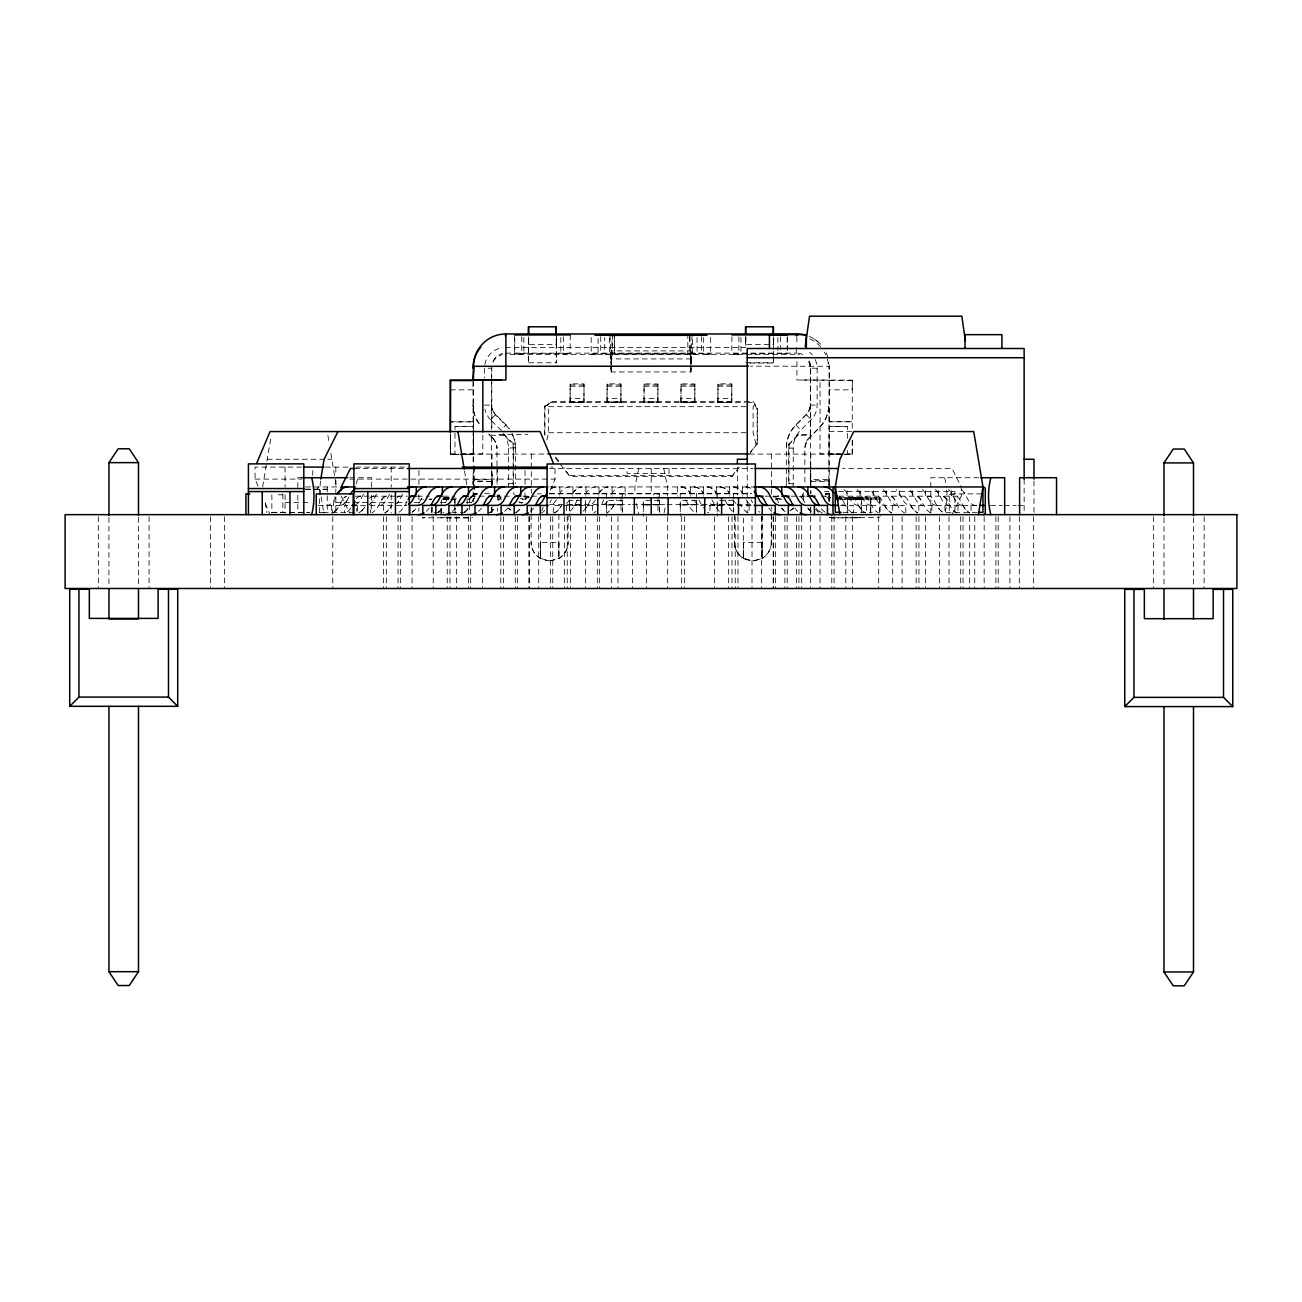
<?xml version="1.0" encoding="UTF-8"?>
<svg xmlns="http://www.w3.org/2000/svg" width="1302" height="1302" viewBox="0 0 1302 1302"><rect width="100%" height="100%" fill="white"/><g stroke="black" fill="none" stroke-linecap="round" stroke-linejoin="round"><path stroke-width="0.75" stroke-dasharray="5 3.75" d="M473.163 491.798L473.163 494.679A4.622 4.622 0 0 1 468.508 499.398M473.423 435.421L473.456 454.398L473.423 381.828M492.01 485.141L492.026 479.543L473.554 479.575L473.537 485.272L473.554 481.317M540.395 542.348L540.379 558.395L549.607 560.918L558.818 558.477A18.472 18.472 0 0 0 568.063 542.478L568.095 542.381A18.472 18.472 0 0 1 558.851 558.395L551.283 560.82M611.191 371.949L611.175 367.229L611.208 371.949L690.955 371.949L691.004 367.522M743.637 542.332L743.621 558.379L752.849 560.902L762.077 558.477A18.472 18.472 0 0 0 771.305 542.462L771.354 507.064M762.109 516.601L762.093 558.379L754.525 560.82M810.739 485.125L810.755 479.527L829.228 479.543L829.211 485.239L829.244 482.993M828.853 494.662L825.159 494.662L828.821 494.76A4.622 4.622 0 0 0 830.171 498.031A4.622 4.622 0 0 1 828.853 494.662L828.853 491.765M829.244 465.921L829.228 366.301A32.338 32.338 0 0 0 828.902 361.696L828.332 363.632M473.163 484.36L473.179 480.829M491.651 484.36L491.651 480.829M558.818 542.527L558.818 558.477L558.867 542.348L540.33 542.527L540.346 558.477L543.227 559.811M570.113 398.607L570.162 383.862L584.012 383.862L583.963 402.481L570.097 402.481L570.113 398.607L583.963 398.607L584.012 383.862M583.963 398.607L583.963 402.481M607.058 398.607L607.106 383.862L620.973 383.862L620.908 402.481L607.058 402.481L607.058 398.607L620.924 398.607L620.973 383.862M611.208 362.607L611.208 358.099L611.191 364.544L610.02 336.29M620.924 398.607L620.908 402.481M644.018 398.607L644.018 402.481L657.868 402.481L657.933 383.976L644.067 383.846L644.051 386.206L644.018 398.607L657.868 398.607L657.933 383.976M657.868 398.607L657.868 402.481M680.979 398.607L680.962 402.481L694.829 402.481L694.894 383.976L681.027 383.846L681.011 386.206L680.979 398.607L694.829 398.607L694.894 383.976M694.829 398.607L694.829 402.481M717.923 398.591L717.972 383.846L731.838 383.846L731.773 402.481L717.923 402.481L717.923 398.591L731.789 398.591L731.838 383.846M731.789 398.591L731.773 402.481M810.381 484.328L810.381 480.812L828.869 480.796L828.853 484.328M611.159 370.419L611.175 368.303M690.923 366.725L690.971 357.822L690.923 363.746M690.955 361.24L690.955 359.498L690.939 362.558L689.979 337.43M611.159 369.036L611.175 367.538M690.874 369.931L690.89 367.197M796.938 361.533L796.938 380.005L852.322 380.151L852.192 389.819L829.097 389.819M528.677 336.811L528.563 344.574L556.296 344.428L556.426 334.891L556.279 363.063L556.231 338.422M528.514 338.422L528.579 363.063L528.71 336.746M745.786 336.795L745.672 344.558L773.404 344.412L773.502 336.795M749.643 363.046L773.388 363.046L773.534 353.363M611.256 363.551L612.2 337.43M691.004 362.037L692.387 353.672L692.387 337.039M556.296 344.428L556.263 336.811M773.404 344.412L773.372 336.811M611.419 350.873L611.175 353.526L690.955 353.509L692.046 336.29M804.913 447.709L807.452 439.702L819.349 427.479A32.338 32.338 0 0 0 828.804 404.613L828.658 405.117A32.338 32.338 0 0 1 819.202 427.984L808.851 438.318A13.85 13.85 0 0 0 804.799 448.116L804.913 483.286M611.435 358.701L611.68 356.504M262.63 486.948L266.584 463.219M266.91 461.233L271.207 435.519M320.471 481.024L319.495 494.76M331.864 514.648L334.826 496.843M611.598 356.992L612.721 353.379L612.721 336.762M638.745 468.492L634.92 486.948L634.92 494.337M664.101 512.793L665.631 505.42M546.873 439.962L548.647 432.703L548.647 406.68L547.182 405.215L544.643 406.647L544.643 434.331M455 426.617L473.521 426.454L455 426.617L454.984 454.382L458.711 454.3M458.678 454.382L450.362 454.398L450.443 433.924M450.443 421.799L473.537 421.799L450.362 422.06M494.483 359.58L494.841 358.359M509.163 429.09A32.338 32.338 0 0 0 505.876 425.233L495.525 414.899A13.85 13.85 0 0 1 491.472 405.101L491.57 404.727A13.85 13.85 0 0 0 495.639 414.524L505.973 424.859A32.338 32.338 0 0 1 509.277 428.716M468.915 498.048L468.883 498.145A4.622 4.622 0 0 0 473.505 493.523L473.602 493.181A4.622 4.622 0 0 1 470.754 497.462M495.639 414.524L490.61 419.83L500.961 430.181L505.973 424.859M521.467 354.144L514.632 354.111L514.827 336.779M491.83 434.445L491.586 435.291L503.907 435.291L513.151 444.535L513.151 488.266M468.508 517.87L440.922 517.691L451.81 517.773M492.921 437.895L496.257 443.298L496.859 448.132A13.85 13.85 0 0 0 492.791 438.335L489.031 433.924M503.907 435.291L504.151 434.445L513.395 443.705L513.395 489.406M496.973 483.319L496.973 447.725M513.151 444.535L513.395 443.705M503.548 433.208A25.405 25.405 0 0 1 508.398 448.132L515.446 447.725A32.338 32.338 0 0 0 511.93 433.045M508.398 448.132L508.398 483.726L515.446 483.319M544.643 406.647L551.869 401.634L753.435 401.634L757.438 408.551L757.438 443.201L750.164 453.161M531.297 454.072L531.297 493.344M526.692 498.65L522.395 499.48L526.447 499.48M547.182 405.215L551.869 401.634M563.196 354.144L570.26 353.412L514.843 353.412M570.097 402.481L570.162 383.976M540.379 514.632L540.346 558.477A18.472 18.472 0 0 1 531.102 542.478L531.135 542.397A18.472 18.472 0 0 0 540.379 558.395L546.433 560.625L552.569 560.69M739.276 467.158L732.001 476.483L569.82 476.499L564.108 467.841M581.522 504.916L569.397 504.916L581.571 504.737M607.058 402.481L607.123 383.976M606.341 493.393L606.325 498.65M622.568 504.737L606.341 504.916L622.568 504.737L622.568 512.435M644.018 402.481L644.067 383.976M622.502 493.393L622.486 498.65M659.528 504.737L643.302 504.916L659.528 504.737L659.528 512.435M680.962 402.481L681.027 383.976M659.447 493.442L659.447 498.65M680.23 493.442L680.23 498.65M696.472 504.737L680.262 504.916L696.472 504.737L696.472 512.435M738.576 354.128L731.74 354.095L787.368 353.395L780.305 354.128M717.923 402.481L717.988 383.976M696.391 493.442L696.391 498.65M717.19 493.442L717.19 498.65M733.433 504.737L717.207 504.916L733.433 504.737L733.433 512.435M757.146 444.21L757.129 409.56L753.435 401.634M732.001 476.483L738.267 467.841M757.129 409.56L757.438 408.551M733.368 493.393L733.351 498.633M746.469 559.795L743.588 558.477A18.472 18.472 0 0 1 734.361 542.462L734.377 542.381A18.472 18.472 0 0 0 743.621 558.379L749.675 560.609L755.827 560.674M802.699 354.502A13.85 13.85 0 0 0 796.694 353.119L796.336 354.339L505.322 354.356M771.5 454.072L771.5 494.06M809.844 365.113L810.202 363.893M786.327 448.083L786.441 447.709A32.338 32.338 0 0 1 795.913 424.843L806.247 414.508A13.85 13.85 0 0 0 810.3 404.71L810.202 405.085A13.85 13.85 0 0 1 806.133 414.882L795.799 425.217A32.338 32.338 0 0 0 786.327 448.083L793.243 448.116A25.405 25.405 0 0 1 800.681 430.165L811.032 419.814A20.783 20.783 0 0 0 817.119 405.117L817.119 368.222A20.783 20.783 0 0 0 814.336 357.838M809.177 360.963A13.85 13.85 0 0 1 810.544 366.985L810.316 435.275L797.98 435.275L788.735 444.519L788.735 484.263M788.735 444.519L798.224 434.429L810.56 434.429L810.544 366.985M795.913 424.843L800.681 430.148M797.98 435.275L798.224 434.429M775.455 499.463L779.752 498.633A9.244 9.244 0 0 0 782.144 498.308M806.247 414.508L811.032 419.814M786.441 483.302L786.327 483.677A13.85 13.85 0 0 1 785.985 486.769M828.821 464.716L829.228 366.301L750.457 366.139M810.56 434.429L810.316 464.928M829.146 454.365L829.114 435.405M847.635 426.6L829.146 426.649L847.635 426.6L847.618 438.514M829.162 501.156L829.276 493.165M829.423 517.496A23.094 23.094 0 0 0 833.443 517.854L861.127 517.675L850.206 517.757M835.493 499.138L879.713 499.073L835.379 499.382M839.741 497.787L880.087 497.836L835.754 498.129M491.586 436.561L491.586 468.997M541.632 510.905L543.211 507.162M550.307 490.333L555.043 479.103L555.043 467.109L550.99 467.109M952.022 514.648L961.25 496.176L961.25 486.948L952.022 468.492L842.394 468.492M335.9 496.957L333.865 500.7A13.834 9.781 90 0 1 327.274 505.371L326.395 505.42M348.952 496.957L346.918 500.7A13.834 9.781 90 0 1 340.327 505.371L339.448 505.42A23.078 16.324 -90 0 1 332.661 512.939A23.078 16.324 90 0 0 339.578 505.42L342.507 499.87A9.228 6.526 90 0 1 346.234 496.436A9.228 6.526 -90 0 0 342.507 499.87M363.47 494.19L359.97 500.7A13.834 9.781 90 0 1 356.309 504.379M376.522 494.19L373.039 500.7A13.834 9.781 90 0 1 369.361 504.379A13.834 9.781 -90 0 0 373.039 500.7M381.665 499.87A9.228 6.526 90 0 1 386.889 496.176A9.228 6.526 -90 0 0 381.665 499.87L378.736 505.42A23.078 16.324 90 0 1 371.835 512.939M389.575 494.19L386.092 500.7A13.834 9.781 90 0 1 379.484 505.371L378.605 505.42M402.627 494.19L399.144 500.7A13.834 9.781 90 0 1 396.833 503.435A13.834 9.781 -90 0 0 399.144 500.7M407.038 501.254L404.841 505.42A23.078 16.324 90 0 1 397.94 512.939M419.358 502.637L420.839 499.87A9.228 6.526 90 0 1 423.134 497.152A9.228 6.526 -90 0 0 420.839 499.87M445.463 502.637L446.944 499.87A9.228 6.526 90 0 1 449.239 497.152A9.228 6.526 -90 0 0 446.944 499.87M471.584 502.637L473.049 499.87A9.228 6.526 90 0 1 475.344 497.152A9.228 6.526 -90 0 0 473.049 499.87M549.9 502.637L551.364 499.87M577.47 499.87L574.54 505.42A23.078 16.324 90 0 1 567.639 512.939M590.538 499.87L587.593 505.42A23.078 16.324 90 0 1 582.938 511.344A23.078 16.324 -90 0 0 587.593 505.42L588.341 505.371A13.834 9.781 90 0 0 594.949 500.7L595.502 499.74M603.591 499.87L601.41 505.371A13.834 9.781 -90 0 0 608.001 500.7L608.555 499.74M613.698 505.42A23.078 16.324 -90 0 1 606.797 512.939A23.078 16.324 90 0 0 613.698 505.42L616.643 499.87M806.654 441.199L807.452 439.702M559.274 494.19L559.827 493.23A18.472 13.053 -90 0 1 568.632 486.997L569.511 486.948M556.345 499.74L555.791 500.7A13.834 9.781 -90 0 1 549.932 505.241M572.327 494.19L572.88 493.23A18.472 13.053 90 0 1 581.685 486.997L582.58 486.948M569.397 499.74L568.844 500.7A13.834 9.781 90 0 1 566.533 503.435M585.379 494.19L585.949 493.23A18.472 13.053 -90 0 1 594.737 486.997L595.632 486.948M598.432 494.19L599.001 493.23A18.472 13.053 90 0 1 607.79 486.997L608.685 486.948M611.501 494.19L612.054 493.23A18.472 13.053 -90 0 1 620.859 486.997L621.738 486.948M750.245 452.445L757.438 443.201M754.59 405.199L753.126 406.68L753.126 432.703L756.234 445.382M612.721 353.379L614.414 353.233L614.414 336.6M591.189 337.478L591.189 354.111L611.598 353.151M450.329 435.421L450.346 454.072L458.385 453.975M555.58 486.997A18.472 13.053 -90 0 0 549.867 489.585A18.472 13.053 90 0 1 555.58 486.997L556.459 486.948M392.537 505.371L370.582 505.42L370.582 512.793M404.71 505.42L405.589 505.371A13.834 9.781 90 0 0 407.087 505.03M710.599 337.478L710.599 354.095L705.879 354.144M422.727 499.089L423.557 499.382M861.485 512.744L861.501 497.95L850.564 498.015M861.127 499.219L850.206 499.268L861.127 499.203L861.127 512.142M460.55 454.284L473.521 454.17L459.98 454.398M425.119 517.545L422.336 517.838L468.541 517.773A23.094 23.094 0 0 0 472.561 517.415M487.99 368.222L491.472 368.206L491.57 429.562M484.523 405.134L491.472 405.101M444.779 497.934L449.45 497.917L443.054 498.015M461.64 453.959L482.83 453.926L482.83 433.94M505.306 347.455L745.802 347.439M505.681 353.135L796.694 353.119M691.118 358.913L610.947 358.913L609.678 353.672L609.678 337.039M528.579 362.802L556.296 362.802M745.688 362.786L773.404 362.786L773.372 359.922M829.114 380.542L852.208 380.542M570.178 384.969L584.028 384.969M607.123 384.969L620.989 384.969M644.083 384.969L657.933 384.969M681.027 384.969L694.894 384.969M717.988 384.969L731.854 384.969M570.146 386.206L584.012 386.206M607.106 386.206L620.956 386.206M644.051 386.206L657.917 386.206M681.011 386.206L694.861 386.189M717.955 386.189L731.822 386.189M450.329 389.851L473.423 389.851M570.243 401.976L584.11 401.976M607.204 401.976L621.07 401.976M644.164 401.976L658.015 401.976M681.109 401.976L694.975 401.96M718.069 401.96L731.919 401.96M551.576 402.644L745.069 402.644M747.088 402.644L753.142 402.644M548.647 406.68L749.073 406.68M829.097 431.401L852.208 431.401L852.322 380.151M548.647 432.703L749.073 432.703M498.845 434.624L527.928 434.624M450.443 454.121L458.141 454.121M460.062 454.121L547.442 454.072M749.285 454.072L842.687 454.105M844.624 454.105L852.322 454.056L847.228 453.975M842.606 454.382L829.13 454.056L842.101 454.268M852.322 440.076L852.24 454.382L843.924 454.349L847.635 454.317L847.635 450.346M267.252 459.264L325.809 459.264M327.827 459.264L331.864 459.264M301.673 467.109L255.062 467.109L255.062 479.103L258.219 486.59M325.5 467.109L348.301 467.109M355.82 467.109L406.061 467.109M354.502 468.492L405.248 468.492M549.411 468.492L753.061 468.492M570.097 475.539L732.294 475.539M301.755 477.72L297.8 477.72L297.8 487.436M349.766 477.72L371.64 477.72L371.64 487.436M978.778 477.72L930.816 477.72L930.816 512.695M255.062 479.103L301.673 479.103M349.766 479.103L549.053 479.103M550.99 479.103L555.043 479.103M473.554 467.923L473.602 481.642L492.075 481.642L492.042 470.201M810.804 481.626L829.276 481.626L829.276 485.467M305.482 486.948L337.69 486.948M549.851 486.948L752.605 486.948M305.482 489.145L327.241 489.145M305.482 489.373L327.241 489.373M824.475 491.57L828.495 491.57M838.521 491.57L954.903 491.57L954.903 512.793M477.264 493.295L473.521 493.425A4.622 4.622 0 0 1 470.673 497.69M484.653 493.295L490.203 493.295M549.46 493.344L751.303 493.328M825.517 493.409L829.26 493.263A4.622 4.622 0 0 0 830.562 496.664M477.199 493.523L473.472 493.621L473.261 501.905M825.468 493.604L829.179 493.507M537.205 493.849L541.241 493.849M549.314 493.849L751.156 493.832M981.594 493.881L949.288 493.881L949.288 514.648M473.196 494.532L476.955 494.337M278.237 494.793L282.843 494.793M476.857 494.679L473.261 494.353A4.622 4.622 0 0 1 468.606 499.057M949.288 494.793L953.894 494.793L953.894 493.881M355.413 496.176L396.003 496.176M397.305 496.176L407.412 496.176M417.356 496.176L429.367 496.176M443.396 496.176L454.87 496.176M470.51 496.176L484.718 496.176M495.46 496.176L511.1 496.176M522.704 496.176L537.482 496.176M764.974 496.176L771.061 496.176M773.095 496.176L779.768 496.176M791.356 496.176L805.564 496.176M821.204 496.176L829.927 496.176M839.106 496.176L961.25 496.176M443.689 497.803L449.532 497.803M835.819 498.031L847.732 497.885L847.683 512.809M443.591 498.145L449.434 498.145M451.371 498.145L457.214 498.145M775.699 498.633L779.752 498.633M429.269 499.057L431.662 499.057M443.331 499.057L453.047 499.057M443.233 499.398L449.06 499.398M451.013 499.398L456.839 499.398M429.172 499.398L431.564 499.398M581.506 500.326L569.365 500.375L569.381 511.784M622.502 500.326L606.325 500.375L606.325 511.784M659.463 500.326L643.269 500.375L643.286 511.784M696.407 500.326L680.23 500.375L680.246 511.784M733.368 500.31L717.19 500.375L717.19 511.784M285.057 502.637L300.892 502.637M302.861 502.637L310.771 502.637M335.835 502.637L407.038 502.637M414.085 502.637L420.107 502.637M440.174 502.637L446.195 502.637M466.262 502.637L472.284 502.637M519.124 502.637L523.078 502.637M549.46 504.509L630.559 504.509M632.577 504.509L648.803 504.509M650.821 504.509L665.013 504.509M667.047 504.509L752.198 504.492M318.355 505.42L339.448 505.42M365.553 505.42L344.46 505.42L344.46 512.793M396.687 505.42L406.012 505.42M579.439 505.42L598.66 505.42M723.033 505.42L701.062 505.371A13.834 9.781 -90 0 1 694.454 500.7L693.901 499.74M751.189 505.42L727.167 505.371A13.834 9.781 -90 0 1 724.237 504.379M840.506 505.42L853.559 505.42L853.559 512.793M843.973 489.585A18.472 13.053 90 0 1 847.065 493.23L851.101 500.7A13.834 9.781 -90 0 0 857.709 505.371L879.664 505.42M976.663 505.42L909.919 505.371A13.834 9.781 -90 0 1 903.328 500.7L899.275 493.23A18.472 13.053 90 0 0 896.183 489.585M990.513 505.42L1002.377 505.42M1004.363 505.42L1016.227 505.42M1018.213 505.42L1024.137 505.42M271.858 512.337L309.437 512.337M354.469 512.337L319.332 512.337L319.495 496.713M434.136 512.337L443.852 512.337M451.631 512.337L467.174 512.337L467.174 508.431M843.061 512.337L872.21 512.337M946.049 512.337L977.135 512.337M271.858 512.5L309.437 512.5M319.332 512.549L327.241 512.5M833.443 517.854L879.403 517.545M762.109 542.332L743.588 542.511L743.588 558.477L743.637 514.615M690.76 353.135L710.599 354.095M801.544 380.005L829.228 380.151M850.613 497.885L861.501 497.95M841.206 453.942L820.048 453.91L820.032 379.989M817.119 368.222L810.202 368.189A13.85 13.85 0 0 0 807.175 359.547M810.202 405.085L817.119 405.117M793.243 448.116L793.243 483.709L786.327 483.677L786.441 447.709M591.189 354.111L598.106 354.144L598.106 335.672M745.997 486.948L746.876 486.997A18.472 13.053 -90 0 1 751.71 488.901A18.472 13.053 90 0 0 746.876 486.997M732.945 486.948L733.823 486.997A18.472 13.053 -90 0 1 742.628 493.23L743.182 494.19M719.892 486.948L720.771 486.997A18.472 13.053 -90 0 1 729.576 493.23L730.129 494.19M706.84 486.948L707.718 486.997A18.472 13.053 -90 0 1 716.523 493.23L717.077 494.19M693.787 486.948L694.666 486.997A18.472 13.053 -90 0 1 703.471 493.23L704.024 494.19M680.734 486.948L681.613 486.997A18.472 13.053 -90 0 1 690.418 493.23L690.971 494.19M976.077 505.42L975.182 505.371A13.834 9.781 -90 0 1 968.59 500.7L964.538 493.23A18.472 13.053 -90 0 0 961.462 489.585A18.472 13.053 90 0 1 964.538 493.23M963.008 505.42L962.129 505.371A13.834 9.781 -90 0 1 955.538 500.7L951.485 493.23A18.472 13.053 90 0 0 948.409 489.585M949.955 505.42L949.077 505.371A13.834 9.781 -90 0 1 942.485 500.7L938.433 493.23A18.472 13.053 -90 0 0 935.341 489.585A18.472 13.053 90 0 1 938.433 493.23M930.637 512.939A23.078 16.324 -90 0 1 923.72 505.42L922.972 505.371A13.834 9.781 -90 0 1 916.38 500.7L912.328 493.23A18.472 13.053 -90 0 0 909.235 489.585A18.472 13.053 90 0 1 912.328 493.23M897.745 505.42L896.866 505.371A13.834 9.781 -90 0 1 890.275 500.7L886.223 493.23A18.472 13.053 -90 0 0 883.13 489.585A18.472 13.053 90 0 1 886.223 493.23M871.64 505.42L870.761 505.371A13.834 9.781 -90 0 1 864.154 500.7L860.117 493.23A18.472 13.053 -90 0 0 857.025 489.585A18.472 13.053 90 0 1 860.117 493.23M852.305 512.939A23.078 16.324 -90 0 1 845.405 505.42L844.656 505.371A13.834 9.781 -90 0 1 841.71 504.379M740.22 505.371L741.098 505.42M714.993 505.42L714.114 505.371A13.834 9.781 -90 0 1 708.044 501.482M690.923 363.551L689.979 354.372L687.912 353.216L687.782 336.518M809.226 336.453L810.316 336.892A32.338 32.338 0 0 1 821.334 345.128L822.506 346.657M814.368 339.09L818.063 341.856M488.917 434.461L492.791 438.335M555.254 457.832L558.9 462.503M560.12 464.065L569.82 476.499M555.726 457.067L559.323 461.689M746.127 499.74L746.681 500.7A13.834 9.781 -90 0 0 751.775 505.03M733.075 499.74L733.628 500.7A13.834 9.781 -90 0 0 735.939 503.435M962.894 505.42A23.078 16.324 90 0 0 969.795 512.939A23.078 16.324 -90 0 1 962.894 505.42L959.948 499.87A9.228 6.526 -90 0 0 954.724 496.176M946.896 499.87A9.228 6.526 -90 0 0 941.672 496.176A9.228 6.526 90 0 1 946.896 499.87L949.842 505.42A23.078 16.324 -90 0 0 956.742 512.939M920.791 499.87A9.228 6.526 -90 0 0 915.566 496.176A9.228 6.526 90 0 1 920.791 499.87L923.72 505.42M910.668 505.42A23.078 16.324 90 0 0 917.584 512.939A23.078 16.324 -90 0 1 910.668 505.42L907.738 499.87A9.228 6.526 -90 0 0 902.514 496.176M894.686 499.87A9.228 6.526 -90 0 0 889.461 496.176A9.228 6.526 90 0 1 894.686 499.87L897.615 505.42A23.078 16.324 -90 0 0 904.532 512.939M884.563 505.42A23.078 16.324 90 0 0 891.479 512.939A23.078 16.324 -90 0 1 884.563 505.42L881.633 499.87A9.228 6.526 -90 0 0 876.409 496.176M868.58 499.87A9.228 6.526 -90 0 0 863.356 496.176A9.228 6.526 90 0 1 868.58 499.87L871.51 505.42A23.078 16.324 -90 0 0 878.411 512.939M858.457 505.42A23.078 16.324 90 0 0 865.358 512.939A23.078 16.324 -90 0 1 858.457 505.42L855.528 499.87A9.228 6.526 -90 0 0 850.304 496.176M842.475 499.87A9.228 6.526 90 0 0 839.709 496.859A9.228 6.526 -90 0 1 842.475 499.87L845.405 505.42M804.782 502.637L803.301 499.87A9.228 6.526 -90 0 0 802.26 498.324M778.661 502.637L777.196 499.87A9.228 6.526 -90 0 0 774.902 497.152M751.091 499.87L752.556 502.637M724.986 499.87L727.916 505.42A23.078 16.324 90 0 0 734.833 512.939M711.934 499.87L714.863 505.42A23.078 16.324 -90 0 0 719.518 511.344M698.881 499.87L701.811 505.42A23.078 16.324 90 0 0 703.471 508.089M685.828 499.87L688.758 505.42A23.078 16.324 -90 0 0 695.659 512.939M341.205 496.176L349.587 512.972M265.331 503.418L270.067 514.648M826.298 352.858L827.909 357.187M690.955 353.509L690.727 350.873M663.727 468.492L667.552 486.948L667.552 496.176M636.45 503.565L638.745 514.648M611.175 353.526L610.98 350.905L691.15 350.905L690.939 362.607M464.537 471.129L466.848 484.979M327.909 435.519L329.227 443.445M330.871 453.324L336.469 486.948M320.813 494.858L319.495 486.948A2.425 2.425 0 0 0 317.183 489.373M321.138 496.843L323.775 512.663M265.266 502.784L266.91 512.663M690.923 371.949L690.874 368.889M496.778 445.382L496.859 448.132M690.955 363.128L690.89 359.222L690.955 364.023L690.906 357.627L690.939 362.314M852.24 454.382L852.208 439.295M745.672 344.558L745.655 336.811M611.208 366.822L611.24 369.931M611.175 364.69L611.224 368.889M528.563 344.574L528.547 336.811M690.939 361.696L690.89 356.96L690.955 363.86M733.384 504.916L733.368 503.581M717.207 504.916L717.207 503.581M696.424 504.916L696.391 500.375M680.262 504.916L680.246 503.581M659.463 504.916L659.463 502.084M643.302 504.916L643.302 503.581M622.519 504.916L622.502 503.581M606.341 504.916L606.341 502.084M569.397 504.916L569.381 502.084M491.668 481.398L473.179 480.812L473.196 484.263M691.004 367.229L691.004 369.036M829.244 469.859L829.276 481.626M829.244 481.301L828.886 486.378M810.397 484.246L810.772 470.185L810.772 493.751M796.905 336.827L796.922 344.997M773.355 351.345L773.355 354.762M771.337 542.381A18.472 18.472 0 0 1 762.093 558.379L762.061 542.511M585.558 503.581L585.607 512.435M492.042 481.577L492.042 483.384M491.668 482.57L491.668 486.411M796.319 347.439L796.336 354.339A13.85 13.85 0 0 1 799.412 354.681M773.339 338.406L773.339 346.006M745.623 338.406L745.623 346.006M733.351 500.375L733.368 511.784M696.424 502.084L696.407 511.784M659.447 511.784L659.447 500.375M622.486 500.375L622.502 511.784M585.542 500.375L585.542 511.784M1204.138 516.634L1204.138 588.488M1193.511 517.724L1193.511 586.746M1163.972 517.724L1163.972 586.746M1153.36 516.634L1153.36 588.488M1033.983 481.024L1033.983 514.648M1033.365 516.634L1033.365 588.488M1024.137 479.331L1024.137 512.63M1019.336 516.634L1019.336 588.488M1009.929 516.634L1009.929 588.488M998.195 516.634L998.195 588.488M995.9 516.634L995.9 588.488M984.166 516.634L984.166 588.488M974.759 516.634L974.759 588.488M971.048 505.42L971.048 512.793M969.681 516.634L969.681 588.488M963.041 516.634L963.041 588.488M960.73 516.634L960.73 588.488M957.995 505.42L957.995 512.793M951.469 490.642L951.469 496.176M949.012 516.634L949.012 588.488M944.943 505.42L944.943 512.793M939.588 516.634L939.588 588.488M938.417 490.642L938.417 496.176M931.841 505.42L931.841 512.793M925.559 516.634L925.559 588.488M925.364 490.642L925.364 496.176M918.919 516.634L918.919 588.488M918.838 505.42L918.838 512.793M916.136 516.634L916.136 588.488M912.311 490.642L912.311 496.176M905.785 512.793L905.785 505.42L883.814 505.371A13.834 9.781 -90 0 1 877.222 500.7L873.17 493.23A18.472 13.053 90 0 0 870.078 489.585M902.107 516.634L902.107 588.488M899.259 490.642L899.259 496.176M892.733 505.42L892.733 512.793M892.7 516.634L892.7 588.488M886.206 490.642L886.206 496.176M880.087 497.836L880.087 516.308M879.713 499.073L879.647 515.95M878.671 516.634L878.671 588.488M873.137 490.642L873.137 496.176M870.859 497.787L870.761 512.907M870.485 499.04L870.387 515.999M866.611 505.42L866.611 512.793M860.085 490.642L860.085 496.176M852.452 516.634L852.452 588.488M847.358 499.138L847.325 515.901M847.032 490.642L847.032 496.176M845.812 516.634L845.812 588.488M834.077 516.634L834.077 588.488M831.783 516.634L831.783 588.488M828.951 501.888L828.935 494.321A4.622 4.622 0 0 0 830.269 497.69M828.821 466.718L828.821 484.735M820.048 516.634L820.048 588.488M810.772 454.024L810.772 467.906M810.772 507.975L810.772 514.062M810.462 507.552L810.462 513.216M810.641 516.634L810.641 588.488M810.332 466.621L810.316 485.19M810.316 507.487L810.316 513.574M803.383 500.635L803.383 493.149A32.338 32.338 0 0 1 801.707 497.348M801.69 516.634L801.69 588.488M798.923 516.634L798.923 588.488M796.612 516.634L796.612 588.488M788.979 443.689L788.979 485.418M787.368 336.762L787.368 349.701M787.173 337.462L787.173 350.401M787.189 516.634L787.189 588.488M784.894 516.634L784.894 588.488M780.451 336.73L780.451 349.668M777.912 337.511L777.912 350.433M775.471 516.634L775.471 588.488M773.518 336.73L773.518 349.668M773.534 516.634L773.534 588.488M773.16 516.634L773.16 588.488M771.305 514.746L771.305 542.462M762.093 514.664L762.077 558.477M761.442 516.634L761.442 588.488M752.019 516.634L752.019 588.488M749.138 505.42L749.138 512.793M747.234 466.36L747.234 512.793M745.802 336.73L745.802 345.974M742.612 486.948L742.612 496.176M740.968 337.511L740.968 354.144M738.885 336.73L738.885 353.363M737.99 516.634L737.99 588.488M737.388 467.174L737.388 494.858M735.223 516.634L735.223 588.488M734.361 514.762L734.361 542.462M731.936 336.762L731.74 354.095M732.001 516.634L732.001 588.488M729.559 486.948L729.559 496.176M728.583 516.634L728.583 588.488M717.256 504.737L717.256 516.276M716.507 486.948L716.507 496.176M714.554 516.634L714.554 588.488M709.981 505.42L709.981 512.793M703.666 337.511L703.666 354.144M703.438 486.948L703.438 496.176M701.599 336.567L701.599 353.2M697.075 337.511L697.075 354.144L604.698 354.144L604.698 337.511M690.385 486.948L690.385 496.176M689.507 336.746L689.507 353.379M684.461 516.634L684.461 588.488M681.695 516.634L681.695 588.488M680.311 504.737L680.311 516.276M677.333 486.948L677.333 496.176M669.033 468.492L669.033 473.423L627.043 473.423L627.043 468.492M667.666 516.634L667.666 588.488M657.966 493.881L657.966 494.793M657.966 496.697L657.966 512.76M653.36 493.881L653.36 494.793M651.228 468.492L651.228 494.581M646.524 516.634L646.524 588.488M643.351 504.737L643.351 516.292M632.495 516.634L632.495 588.488M625.66 493.881L625.66 494.793M625.123 486.948L625.123 496.176M621.054 493.881L621.054 494.793M621.054 496.697L621.054 514.648M617.994 516.634L617.994 588.488M614.577 336.518L614.577 353.151M612.07 486.948L612.07 496.176M611.354 516.634L611.354 588.488M606.407 504.737L606.407 516.292M600.727 336.583L600.727 353.216M599.636 516.634L599.636 588.488M599.018 486.948L599.018 496.176M597.325 516.634L597.325 588.488M592.491 505.42L592.491 512.793M585.965 486.948L585.965 496.176M585.607 516.634L585.607 588.488M572.913 486.948L572.913 496.176M570.471 516.634L570.471 588.488M570.26 334.923L570.064 354.095M569.446 504.737L569.446 516.292M568.095 514.664L568.063 542.478M567.233 516.634L567.233 588.488M566.386 505.42L566.386 512.793M564.466 516.634L564.466 588.488M563.343 336.746L563.343 353.379M560.804 337.511L560.82 354.144M559.86 486.948L559.86 496.176M558.867 514.632L558.818 558.477M553.334 512.793L553.334 505.42L575.289 505.371A13.834 9.781 -90 0 0 577.518 504.753M552.748 516.634L552.748 588.488M550.437 516.634L550.437 588.488M544.952 405.638L544.952 435.307M538.719 516.634L538.719 588.488M531.314 508.073L531.314 514.078M531.151 507.064L531.151 512.744M531.135 514.681L531.102 542.478M529.296 516.634L529.296 588.488M528.921 516.634L528.921 588.488M525.048 470.608L525.048 484.735M525.048 492.84L525.048 501.384M523.86 337.527L523.86 354.144M521.777 336.746L521.777 353.379M517.578 516.634L517.578 588.488M515.446 447.725L515.348 483.693M515.267 516.634L515.267 588.488M514.632 335.623L514.632 354.111M503.548 516.634L503.548 588.488M500.782 516.634L500.782 588.488M498.503 500.652L498.503 493.165A32.338 32.338 0 0 0 501.628 500.017M497.364 467.109L497.364 484.735M497.364 494.874L497.364 503.418M497.364 508.073L497.364 511.328M492.042 454.04L492.042 485.646M491.944 506.852L492.042 514.078M491.814 367.001L491.814 376.913M491.814 378.898L491.83 430.49M491.733 507.568L491.733 515.136M491.603 470.657L491.586 485.207M491.586 507.503L491.586 515.625M484.523 368.254L484.523 377.954M482.407 516.634L482.407 588.488M474.286 467.109L474.286 499.659M473.537 421.799L473.554 465.937M473.602 481.642L473.602 485.483M472.984 381.844L473.131 428.667M473.131 430.669L473.131 464.733M473.131 472.74L473.131 484.767M470.689 516.634L470.689 588.488M469.485 498.894L469.485 502.8M469.485 504.753L469.485 512.549M468.378 516.634L468.378 588.488M467.174 498.666L467.174 506.478M456.66 516.634L456.66 588.488M455.098 499.756L455.098 516.389M454.723 499.154L454.691 502.995M454.723 504.704L454.691 512.223M450.362 434.184L450.362 454.398M450.004 516.634L450.004 588.488M447.237 516.634L447.237 588.488M441.297 499.822L441.297 516.455M440.922 508.464L440.922 515.869M433.208 516.634L433.208 588.488M432.02 507.048L432.02 516.292M431.922 507.389L431.922 512.923M431.662 508.301L431.564 512.337M418.902 470.608L418.902 484.735M418.902 494.874L418.902 505.436M418.902 508.073L418.902 511.328M412.067 516.634L412.067 588.488M400.349 516.634L400.349 588.488M398.038 516.634L398.038 588.488M391.202 467.109L391.202 487.208M391.202 494.874L391.202 512.923M386.32 516.634L386.32 588.488M383.634 505.42L383.634 512.793M383.553 516.634L383.553 588.488M371.64 495.216L371.64 512.695M357.513 505.42L357.513 512.793M335.835 467.109L335.835 475.409M335.835 480.194L335.835 494.874M335.835 497.331L335.835 514.648M332.775 516.634L332.775 588.488M331.408 505.42L331.408 512.793M327.241 486.948L327.241 512.776M312.757 470.608L312.757 475.409M297.8 495.216L297.8 512.695M285.057 467.109L285.057 487.208M285.057 494.874L285.057 512.923M282.843 493.881L282.843 512.76M271.858 494.76L271.858 512.776M224.514 516.634L224.514 588.488M210.485 516.634L210.485 588.488M149.095 516.634L149.095 588.488M138.484 517.447L138.484 586.47M108.945 517.447L108.945 586.47M98.334 516.634L98.334 588.488M522.639 498.65A9.244 9.244 0 0 1 520.247 498.324M514.388 494.858A9.244 9.244 0 0 1 513.476 492.644M809.681 352.305A20.783 20.783 0 0 1 812.253 354.86M781.9 499.154A9.244 9.244 0 0 1 779.507 499.463M778.596 495.785A13.85 13.85 0 0 1 772.591 497.169M529.312 497.169A13.85 13.85 0 0 1 520.67 494.158M793.243 483.709A20.783 20.783 0 0 1 792.934 487.322M778.482 496.16A13.85 13.85 0 0 1 775.553 497.185M529.198 497.543A13.85 13.85 0 0 1 523.192 496.176M522.086 503.256A20.783 20.783 0 0 1 518.798 501.726M508.724 487.339A20.783 20.783 0 0 1 508.398 483.726M512.549 434.949A32.338 32.338 0 0 1 515.348 448.1M490.61 419.83A20.783 20.783 0 0 1 484.93 409.186M484.849 364.641A20.783 20.783 0 0 1 501.709 347.78M492.84 362.2A13.85 13.85 0 0 1 502.23 354.697M493.198 360.98A13.85 13.85 0 0 1 502.588 353.493M510.856 509.863A32.338 32.338 0 0 1 508.464 508.024M510.433 510.058A32.338 32.338 0 0 1 508.024 508.171M501.189 499.903A32.338 32.338 0 0 1 498.161 492.84M479.299 423.638A32.338 32.338 0 0 1 473.131 404.629L472.984 405.134A32.338 32.338 0 0 0 479.152 424.143M833.459 517.757A23.094 23.094 0 0 1 829.455 517.399A23.094 23.094 0 0 0 833.508 517.61M818.616 512.353A23.094 23.094 0 0 1 815.768 509.505M793.439 508.008A32.338 32.338 0 0 1 791.03 509.847M803.48 492.823A32.338 32.338 0 0 1 801.869 497.136M793.634 508.154A32.338 32.338 0 0 1 789.94 510.905M818.958 511.198A23.094 23.094 0 0 1 816.11 508.35M809.763 338.813A32.338 32.338 0 0 1 820.765 347.048M824.329 352.061A32.338 32.338 0 0 1 825.745 354.795M827.356 359.124A32.338 32.338 0 0 1 828.658 368.222M829.602 495.037A4.622 4.622 0 0 1 829.26 493.263M822.359 513.167A23.094 23.094 0 0 1 819.056 510.856M825.191 496.29A9.228 6.526 -90 0 1 825.696 496.436M826.656 496.859A9.228 6.526 -90 0 1 827.974 497.885M828.381 498.324A9.228 6.526 -90 0 1 829.407 499.87M825.061 512.207A23.078 16.324 -90 0 1 820.96 508.089M481.496 508.089A23.078 16.324 90 0 1 478.518 511.344M922.288 489.585A18.472 13.053 90 0 1 925.38 493.23L929.433 500.7A13.834 9.781 -90 0 0 936.024 505.371L936.903 505.42A23.078 16.324 90 0 0 943.69 512.939A23.078 16.324 -90 0 1 936.789 505.42L933.843 499.87A9.228 6.526 -90 0 0 928.619 496.176M799.086 496.29A9.228 6.526 -90 0 1 799.591 496.436M800.551 496.859A9.228 6.526 -90 0 1 801.869 497.885M797.849 511.344A23.078 16.324 -90 0 1 794.855 508.089M772.981 496.29A9.228 6.526 -90 0 1 773.486 496.436M771.728 511.344A23.078 16.324 -90 0 1 768.75 508.089M747.885 512.939A23.078 16.324 -90 0 1 740.968 505.42M759.782 512.207A23.078 16.324 90 0 1 758.675 511.344M720.771 486.997A18.472 13.053 90 0 1 729.576 493.23M694.666 486.997A18.472 13.053 90 0 1 703.471 493.23M708.711 512.939A23.078 16.324 90 0 1 707.572 512.207M595.99 511.344A23.078 16.324 90 0 1 593.745 512.939M544.838 510.368A23.078 16.324 90 0 1 541.534 512.939M499.154 499.87A9.228 6.526 90 0 1 501.449 497.152M507.601 508.089A23.078 16.324 90 0 1 504.623 511.344M525.259 499.87A9.228 6.526 90 0 1 528.986 496.436M533.722 508.089A23.078 16.324 90 0 1 530.728 511.344M455.391 508.089A23.078 16.324 90 0 1 452.412 511.344M429.286 508.089A23.078 16.324 90 0 1 426.291 511.344M350.97 508.089A23.078 16.324 90 0 1 345.714 512.939M346.918 500.7A13.834 9.781 -90 0 1 340.327 505.371M572.88 493.23A18.472 13.053 -90 0 1 581.685 486.997M599.001 493.23A18.472 13.053 -90 0 1 607.79 486.997M681.613 486.997A18.472 13.053 90 0 1 690.418 493.23M707.718 486.997A18.472 13.053 90 0 1 716.523 493.23M733.823 486.997A18.472 13.053 90 0 1 742.628 493.23M946.717 489.975A74.995 74.995 0 0 1 945.366 511.621M944.666 477.72A74.995 74.995 0 0 1 946.391 486.883M357.09 511.621A74.995 74.995 0 0 1 356.52 508.561M356.52 483.807A74.995 74.995 0 0 1 357.79 477.72M810.739 490.48L810.739 493.409L810.772 490.577M611.208 358.099L611.191 362.77L611.191 358.099M829.211 421.767L852.322 421.767L829.211 421.767M444.421 499.187L442.713 499.187L449.044 499.284L444.421 499.187M464.358 512.207A23.078 16.324 -90 0 0 468.443 508.089A23.078 16.324 90 0 1 464.358 512.207M807.907 508.089A23.078 16.324 -90 0 0 812.009 512.207A23.078 16.324 90 0 1 807.907 508.089M781.802 508.089A23.078 16.324 -90 0 0 785.887 512.207A23.078 16.324 90 0 1 781.802 508.089M554.587 512.939A23.078 16.324 -90 0 0 561.487 505.42A23.078 16.324 90 0 1 554.587 512.939M489.308 512.939A23.078 16.324 -90 0 0 494.548 508.089A23.078 16.324 90 0 1 489.308 512.939M515.413 512.939A23.078 16.324 -90 0 0 520.67 508.089A23.078 16.324 90 0 1 515.413 512.939M438.253 512.207A23.078 16.324 -90 0 0 442.338 508.089A23.078 16.324 90 0 1 438.253 512.207M412.132 512.207A23.078 16.324 -90 0 0 416.233 508.089A23.078 16.324 90 0 1 412.132 512.207M399.942 496.176A9.228 6.526 -90 0 0 397.029 497.152A9.228 6.526 90 0 1 399.942 496.176M384.887 512.939A23.078 16.324 -90 0 0 391.788 505.42A23.078 16.324 90 0 1 384.887 512.939M373.837 496.176A9.228 6.526 -90 0 0 369.28 498.812A9.228 6.526 90 0 1 373.837 496.176M358.782 512.939A23.078 16.324 -90 0 0 364.885 506.803A23.078 16.324 90 0 1 358.782 512.939M360.784 496.176A9.228 6.526 90 0 0 356.602 498.324A9.228 6.526 -90 0 1 360.784 496.176"/><path stroke-width="1.5" d="M528.514 333.41L528.531 326.786L556.247 326.786L556.247 333.817M556.231 333.41L556.247 326.786M745.623 333.393L745.639 326.786L773.355 326.786L773.355 333.8M773.323 333.393L773.355 326.786M450.443 380.168L450.362 432.166L450.443 380.168L505.925 380.021L505.876 333.979L796.889 333.963A32.338 32.338 0 0 1 806.003 335.281M473.423 380.884L473.537 366.318A32.338 32.338 0 0 1 505.876 333.979L505.306 335.916M805.189 346.592L809.535 316.191L961.836 316.191L965.368 340.896M320.813 479.038L324.1 459.264L337.95 431.564M978.355 514.648L982.977 486.948L973.733 431.564L853.754 431.564L839.904 459.264L835.282 486.948L835.282 512.337L841.108 512.337M472.984 379.891L473.879 366.301L748.438 366.139M796.319 335.9L796.889 333.963L796.905 335.232M256.64 463.366L270.067 431.564L540.053 431.564L553.464 463.366M341.205 490.642L341.205 486.948L350.433 468.492L354.502 468.492M354.828 501.254L353.379 505.371A13.834 9.781 90 0 0 354.876 505.03M457.051 505.42L459.997 499.87A9.228 6.526 -90 0 1 465.221 496.176M483.156 505.42L486.102 499.87A9.228 6.526 -90 0 1 491.326 496.176M535.382 505.42L538.312 499.87A9.228 6.526 -90 0 1 543.536 496.176M337.364 494.19L337.918 493.23A18.472 13.053 90 0 1 341.889 488.901M350.417 494.19L350.97 493.23A18.472 13.053 -90 0 1 354.941 488.901M108.945 515.413L108.945 462.633L118.173 448.783L129.256 448.783L138.484 462.633L138.484 515.413M138.484 706.319L138.484 971.683L129.256 985.533L118.173 985.533L108.945 971.683L108.945 706.319M1163.972 515.69L1163.972 462.91L1173.216 449.06L1184.283 449.06L1193.511 462.91L1193.511 515.69M1193.511 706.595L1193.511 971.959L1184.283 985.809L1173.216 985.809L1163.972 971.959L1163.972 706.595M69.722 706.319L69.722 589.09L89.333 589.09L89.333 618.401L158.095 618.401L158.095 589.09L177.707 589.09L177.707 706.319L69.722 706.319L78.95 697.091L78.95 589.09M1124.749 706.595L1124.749 589.367L1144.36 589.367L1144.36 618.678L1213.139 618.678L1213.139 589.367L1232.75 589.367L1232.75 706.595L1124.749 706.595L1133.977 697.367L1133.977 589.367M608.392 335.33L693.575 335.33M594.998 335.265L707.002 335.265M614.414 334.744L612.721 334.907L689.507 334.907L687.895 334.744M473.537 380.168L501.319 380.021M347.601 486.948L346.723 486.997A18.472 13.053 -90 0 0 337.918 493.23M412.88 486.948L411.985 486.997A18.472 13.053 -90 0 0 408.079 488.315M425.933 486.948L425.038 486.997A18.472 13.053 -90 0 0 416.249 493.23L412.197 500.7A13.834 9.781 90 0 1 408.535 504.379M438.986 486.948L438.107 486.997A18.472 13.053 -90 0 0 429.302 493.23L425.249 500.7A13.834 9.781 -90 0 1 418.658 505.371L409.739 505.42L409.739 514.648M452.038 486.948L451.159 486.997A18.472 13.053 -90 0 0 442.355 493.23L438.302 500.7A13.834 9.781 90 0 1 431.711 505.371L430.816 505.42L433.892 499.87A9.228 6.526 -90 0 1 439.099 496.176M465.091 486.948L464.212 486.997A18.472 13.053 -90 0 0 455.407 493.23L451.355 500.7A13.834 9.781 -90 0 1 444.763 505.371L422.792 505.42L422.792 514.648M478.143 486.948L477.264 486.997A18.472 13.053 -90 0 0 468.46 493.23L464.407 500.7A13.834 9.781 90 0 1 457.816 505.371L456.937 505.42M491.196 486.948L490.317 486.997A18.472 13.053 -90 0 0 481.512 493.23L477.46 500.7A13.834 9.781 -90 0 1 470.868 505.371L448.897 505.42L448.897 514.648M504.248 486.948L503.369 486.997A18.472 13.053 -90 0 0 494.565 493.23L490.512 500.7A13.834 9.781 90 0 1 483.921 505.371L483.042 505.42M517.301 486.948L516.422 486.997A18.472 13.053 -90 0 0 507.617 493.23L503.565 500.7A13.834 9.781 -90 0 1 496.973 505.371L475.002 505.42L475.002 514.648M530.353 486.948L529.475 486.997A18.472 13.053 -90 0 0 520.67 493.23L516.617 500.7A13.834 9.781 90 0 1 510.026 505.371L509.147 505.42L512.207 499.87A9.228 6.526 -90 0 1 517.431 496.176M543.406 486.948L542.527 486.997A18.472 13.053 -90 0 0 533.722 493.23L529.67 500.7A13.834 9.781 -90 0 1 523.078 505.371L501.107 505.42L501.107 514.648M535.252 505.42L536.131 505.371A13.834 9.781 90 0 0 542.722 500.7L546.775 493.23A18.472 13.053 -90 0 1 547.475 492.189M514.827 334.94L570.26 334.923M731.936 334.923L787.368 334.923M747.234 357.725L1024.137 357.725M450.329 380.558L473.423 380.558M547.833 453.926L748.943 453.91M747.234 459.264L737.388 459.264L737.388 463.219M1024.137 459.264L1033.983 459.264L1033.983 479.038M108.945 462.633L138.484 462.633M1163.972 462.91L1193.511 462.91M303.708 467.109L323.97 467.109M462.243 467.109L546.938 467.109M407.282 468.492L547.377 468.492M755.095 468.492L838.325 468.492M301.755 477.72L347.764 477.72M980.78 477.72L1004.656 477.72L1004.656 514.648M341.205 486.948L355.234 486.948M407.331 486.948L547.817 486.948M753.712 486.948L982.977 486.948A2.197 2.197 0 0 1 985.272 489.145L985.272 512.549A2.099 2.099 0 0 1 983.189 514.648M248.422 488.543L303.805 488.543M353.916 488.543L409.3 488.543M248.422 491.57L303.805 491.57M353.916 491.57L409.3 491.57M249.805 493.881L245.932 493.881L245.932 514.648M410.667 496.176L416.266 496.176M436.772 496.176L442.371 496.176M462.877 496.176L468.476 496.176M488.771 496.176L494.581 496.176M515.104 496.176L520.686 496.176L520.686 486.948M541.209 496.176L546.807 496.176L546.807 486.948M755.665 496.176L763.118 496.176M781.77 496.176L789.224 496.176M806.996 496.176L815.117 496.176M547.068 497.755L755.388 497.755M351.931 505.42L355.658 505.42M548.305 505.42L527.212 505.42L527.212 514.648M754.151 505.42L775.243 505.42L775.243 514.648M838.504 505.42L831.604 505.371A13.834 9.781 -90 0 1 824.996 500.7L820.944 493.23A18.472 13.053 90 0 0 812.155 486.997L811.26 486.948M980.081 505.42L984.1 505.42M979.088 512.337L982.977 512.337L982.977 486.948M78.95 697.091L168.479 697.091L177.707 706.319M1133.977 697.367L1223.522 697.367L1232.75 706.595M108.945 971.683L138.484 971.683M1163.972 971.959L1193.511 971.959M824.312 486.948L825.208 486.997A18.472 13.053 -90 0 1 833.996 493.23M798.207 486.948L799.086 486.997A18.472 13.053 -90 0 1 807.891 493.23L811.943 500.7A13.834 9.781 -90 0 0 818.535 505.371L819.43 505.42M785.155 486.948L786.034 486.997A18.472 13.053 90 0 1 794.838 493.23L798.891 500.7A13.834 9.781 -90 0 0 805.482 505.371L827.454 505.42L827.454 514.648M772.102 486.948L772.981 486.997A18.472 13.053 -90 0 1 781.786 493.23L785.838 500.7A13.834 9.781 -90 0 0 792.43 505.371L793.309 505.42M759.05 486.948L759.929 486.997A18.472 13.053 90 0 1 768.733 493.23L772.786 500.7A13.834 9.781 -90 0 0 779.377 505.371L801.348 505.42L801.348 514.648M838.049 500.7L835.298 495.574M819.3 505.42L816.354 499.87A9.228 6.526 -90 0 0 811.146 496.176M793.195 505.42L790.249 499.87A9.228 6.526 -90 0 0 785.025 496.176M839.904 514.648L835.282 486.948A2.425 2.425 0 0 0 832.971 489.373L832.971 512.5A2.148 2.148 0 0 0 835.119 514.648M457.946 431.564L464.212 469.143M745.639 326.786L745.639 333.8M528.547 333.817L528.531 326.786M1223.522 589.367L1223.522 697.367M1193.511 588.781L1193.511 619.231M1163.972 588.781L1163.972 619.231M1056.54 514.648L1056.54 477.72L1019.612 477.72L1019.612 514.648M1024.137 479.331L1024.137 348.497L747.234 348.497L747.234 464.342M1001.922 348.497L1001.922 334.647L965.01 334.647L965.01 348.497M814.401 505.42L814.401 514.648M807.875 486.948L807.875 494.337M806.361 348.497L806.361 334.647L769.433 334.647L769.433 348.497M788.296 505.42L788.296 514.648M781.77 486.948L781.77 494.337M762.191 505.42L762.191 514.648M755.665 486.948L755.665 494.337M755.388 514.648L755.388 463.968L547.068 463.968L547.068 514.648M738.511 497.755L738.511 514.648M721.617 497.755L721.617 514.648M704.724 497.755L704.724 514.648M668.121 497.755L668.121 514.648M651.228 497.755L651.228 514.648M634.334 497.755L634.334 514.648M597.748 497.755L597.748 514.648M580.855 497.755L580.855 514.648M563.961 497.755L563.961 514.648M540.281 505.42L540.281 514.648M514.16 505.42L514.16 514.648M494.581 486.948L494.581 494.337M488.055 505.42L488.055 514.648M482.83 380.021L482.83 431.955M474.286 467.109L474.286 469.697M468.476 486.948L468.476 494.337M461.95 505.42L461.95 514.648M442.371 486.948L442.371 494.337M435.844 505.42L435.844 514.648M416.266 486.948L416.266 494.337M409.3 514.648L409.3 463.87L353.916 463.87L353.916 514.648M395.45 491.57L395.45 514.648M367.766 491.57L367.766 514.648M353.184 514.648L353.184 493.881L316.256 493.881L316.256 514.648M303.805 514.648L303.805 463.87L248.422 463.87L248.422 514.648M289.955 491.57L289.955 514.648M262.255 491.57L262.255 514.648M168.479 589.09L168.479 697.091M138.484 588.504L138.484 618.955L108.945 618.955L108.945 588.504M689.507 335.281A27.781 1.139 89.8 0 1 689.669 336.274M612.542 336.193A27.781 1.221 -89.9 0 1 612.721 335.249M472.984 368.254A32.338 32.338 0 0 1 478.111 350.759M478.973 349.489A32.338 32.338 0 0 1 480.877 347.081M832.352 514.648A23.078 16.324 -90 0 1 827.388 513.558M837.251 496.176A9.228 6.526 -90 0 1 837.756 496.208M476.255 512.939A23.078 16.324 90 0 1 470.103 514.648M408.096 499.317A9.228 6.526 -90 0 1 412.994 496.176M450.15 512.939A23.078 16.324 90 0 1 443.998 514.648M424.045 512.939A23.078 16.324 90 0 1 417.893 514.648M502.36 512.939A23.078 16.324 90 0 1 496.225 514.648M528.482 512.939A23.078 16.324 90 0 1 522.33 514.648M754.232 491.228A18.472 13.053 -90 0 1 755.681 493.23L759.733 500.7A13.834 9.781 -90 0 0 766.325 505.371L767.203 505.42L764.144 499.87A9.228 6.526 -90 0 0 758.92 496.176M780.142 514.648A23.078 16.324 -90 0 1 773.99 512.939M806.247 514.648A23.078 16.324 -90 0 1 800.095 512.939M990.822 514.648A74.995 74.995 0 0 1 990.822 477.72M311.65 477.72A74.995 74.995 0 0 1 311.65 514.648M1236.9 514.648L65.1 514.648L65.1 588.488L1236.9 588.488L1236.9 514.648"/></g></svg>
